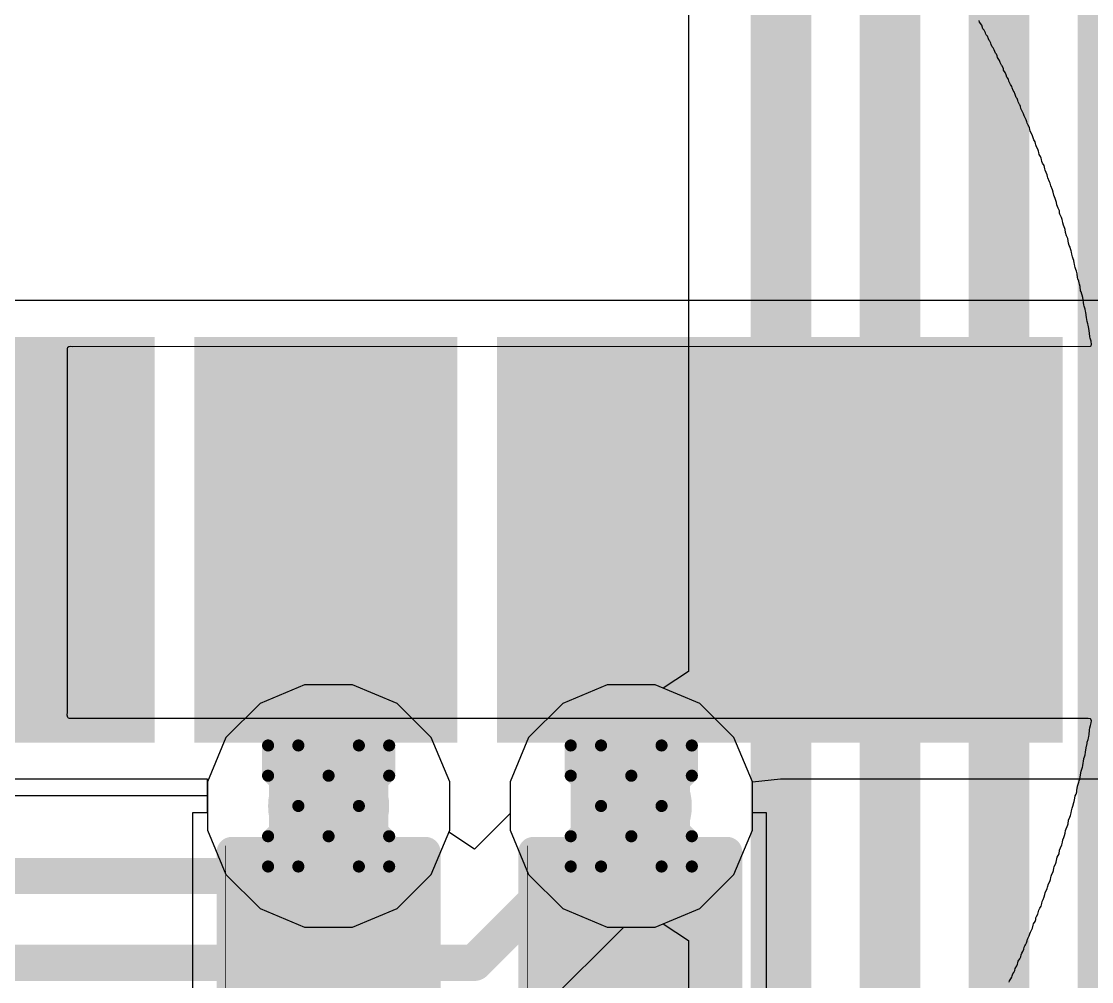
# Model space of a CAD drawing. Header units: inches. Extents: x -0.5 to 14, y -0.2 to 4.7.
# Drawn here: x 0.8197 to 0.9965, y 0.6883 to 0.847 of the extents above; entities that cross this region are included whole.
import ezdxf

# ---------------------------------------------------------------- set-up
doc = ezdxf.new("R2010")
doc.units = ezdxf.units.IN
doc.header["$MEASUREMENT"] = 0
for name, color, linetype in [('Bottom Layer', 5, 'Continuous'), ('Bottom Overlay', 54, 'Continuous'), ('Drill Drawing', 1, 'Continuous'), ('GND', 16, 'Continuous'), ('POWER', 76, 'Continuous'), ('Top Layer', 1, 'Continuous'), ('Top Overlay', 2, 'Continuous'), ('Top Paste', 8, 'Continuous'), ('Top Solder', 216, 'Continuous'), ('Via Holes', 16, 'Continuous')]:
    doc.layers.add(name, color=color, linetype=linetype)

# ---------------------------------------------------------------- blocks, each defined once
blk = doc.blocks.new('R___0402_11')
at = {"layer": 'Top Layer'}
for points in [[(-0.0275, -0.0125), (-0.0275, 0.0125), (-0.0095, 0.0125), (-0.0095, -0.0125)], [(0.0095, -0.0125), (0.0095, 0.0125), (0.0275, 0.0125), (0.0275, -0.0125)]]:
    blk.add_hatch(color=1, dxfattribs=at).paths.add_polyline_path(points)
at = {"layer": 'Top Paste'}
for points in [[(-0.0275, -0.0125), (-0.0275, 0.0125), (-0.0095, 0.0125), (-0.0095, -0.0125)], [(0.0095, -0.0125), (0.0095, 0.0125), (0.0275, 0.0125), (0.0275, -0.0125)]]:
    blk.add_hatch(color=8, dxfattribs=at).paths.add_polyline_path(points)
at = {"layer": 'Top Solder'}
for points in [[(-0.02967, -0.01467), (-0.02967, 0.01467), (-0.00733, 0.01467), (-0.00733, -0.01467)], [(0.00733, -0.01467), (0.00733, 0.01467), (0.02967, 0.01467), (0.02967, -0.01467)]]:
    blk.add_hatch(color=216, dxfattribs=at).paths.add_polyline_path(points)
at = {"layer": 'Top Overlay'}
for points in [[(-0.031, -0.016, 0.005, 0.005, 0), (-0.031, 0.016, 0.005, 0.005, 0)], [(0.031, 0.016, 0.005, 0.005, 0), (-0.031, 0.016, 0.005, 0.005, 0)], [(0.031, -0.016, 0.005, 0.005, 0), (0.031, 0.016, 0.005, 0.005, 0)], [(0.031, -0.016, 0.005, 0.005, 0), (-0.031, -0.016, 0.005, 0.005, 0)], [(0.032, -0.017, 0.000127, 0.000127, 0), (-0.032, -0.017, 0.000127, 0.000127, 0)]]:
    blk.add_lwpolyline(points, format="xyseb", dxfattribs=at)
for points in [[(-0.03225, 0.016, 0.0025, 0.0025, 1), (-0.02975, 0.016, 0.0025, 0.0025, 1)], [(-0.03225, 0.016, 0.0025, 0.0025, 1), (-0.02975, 0.016, 0.0025, 0.0025, 1)], [(0.02975, 0.016, 0.0025, 0.0025, 1), (0.03225, 0.016, 0.0025, 0.0025, 1)], [(0.02975, 0.016, 0.0025, 0.0025, 1), (0.03225, 0.016, 0.0025, 0.0025, 1)], [(-0.03225, -0.016, 0.0025, 0.0025, 1), (-0.02975, -0.016, 0.0025, 0.0025, 1)], [(-0.03225, -0.016, 0.0025, 0.0025, 1), (-0.02975, -0.016, 0.0025, 0.0025, 1)], [(0.02975, -0.016, 0.0025, 0.0025, 1), (0.03225, -0.016, 0.0025, 0.0025, 1)], [(0.02975, -0.016, 0.0025, 0.0025, 1), (0.03225, -0.016, 0.0025, 0.0025, 1)], [(-0.03203, -0.017, 0.0000635, 0.0000635, 1), (-0.03197, -0.017, 0.0000635, 0.0000635, 1)], [(0.03197, -0.017, 0.0000635, 0.0000635, 1), (0.03203, -0.017, 0.0000635, 0.0000635, 1)]]:
    blk.add_lwpolyline(points, format="xyseb", close=True, dxfattribs=at)
blk = doc.blocks.new('R___0402_12')
at = {"layer": 'Top Layer'}
for points in [[(-0.0275, -0.0125), (-0.0275, 0.0125), (-0.0095, 0.0125), (-0.0095, -0.0125)], [(0.0095, -0.0125), (0.0095, 0.0125), (0.0275, 0.0125), (0.0275, -0.0125)]]:
    blk.add_hatch(color=1, dxfattribs=at).paths.add_polyline_path(points)
at = {"layer": 'Top Paste'}
for points in [[(-0.0275, -0.0125), (-0.0275, 0.0125), (-0.0095, 0.0125), (-0.0095, -0.0125)], [(0.0095, -0.0125), (0.0095, 0.0125), (0.0275, 0.0125), (0.0275, -0.0125)]]:
    blk.add_hatch(color=8, dxfattribs=at).paths.add_polyline_path(points)
at = {"layer": 'Top Solder'}
for points in [[(-0.02967, -0.01467), (-0.02967, 0.01467), (-0.00733, 0.01467), (-0.00733, -0.01467)], [(0.00733, -0.01467), (0.00733, 0.01467), (0.02967, 0.01467), (0.02967, -0.01467)]]:
    blk.add_hatch(color=216, dxfattribs=at).paths.add_polyline_path(points)
at = {"layer": 'Top Overlay'}
for points in [[(-0.031, -0.016, 0.005, 0.005, 0), (-0.031, 0.016, 0.005, 0.005, 0)], [(0.031, 0.016, 0.005, 0.005, 0), (-0.031, 0.016, 0.005, 0.005, 0)], [(0.031, -0.016, 0.005, 0.005, 0), (0.031, 0.016, 0.005, 0.005, 0)], [(0.031, -0.016, 0.005, 0.005, 0), (-0.031, -0.016, 0.005, 0.005, 0)], [(0.032, -0.017, 0.000127, 0.000127, 0), (-0.032, -0.017, 0.000127, 0.000127, 0)]]:
    blk.add_lwpolyline(points, format="xyseb", dxfattribs=at)
for points in [[(-0.03225, 0.016, 0.0025, 0.0025, 1), (-0.02975, 0.016, 0.0025, 0.0025, 1)], [(-0.03225, 0.016, 0.0025, 0.0025, 1), (-0.02975, 0.016, 0.0025, 0.0025, 1)], [(0.02975, 0.016, 0.0025, 0.0025, 1), (0.03225, 0.016, 0.0025, 0.0025, 1)], [(0.02975, 0.016, 0.0025, 0.0025, 1), (0.03225, 0.016, 0.0025, 0.0025, 1)], [(-0.03225, -0.016, 0.0025, 0.0025, 1), (-0.02975, -0.016, 0.0025, 0.0025, 1)], [(-0.03225, -0.016, 0.0025, 0.0025, 1), (-0.02975, -0.016, 0.0025, 0.0025, 1)], [(0.02975, -0.016, 0.0025, 0.0025, 1), (0.03225, -0.016, 0.0025, 0.0025, 1)], [(0.02975, -0.016, 0.0025, 0.0025, 1), (0.03225, -0.016, 0.0025, 0.0025, 1)], [(-0.03203, -0.017, 0.0000635, 0.0000635, 1), (-0.03197, -0.017, 0.0000635, 0.0000635, 1)], [(0.03197, -0.017, 0.0000635, 0.0000635, 1), (0.03203, -0.017, 0.0000635, 0.0000635, 1)]]:
    blk.add_lwpolyline(points, format="xyseb", close=True, dxfattribs=at)
blk = doc.blocks.new('41_SMD_M______21')
at = {"layer": 'Top Layer'}
for points in [[(0.31496, 0.11732), (0.37402, 0.11732), (0.37402, 0.08189), (0.31496, 0.08189)], [(0.31496, 0.06732), (0.37402, 0.06732), (0.37402, 0.03189), (0.31496, 0.03189)], [(0.31496, 0.01732), (0.37402, 0.01732), (0.37402, -0.01811), (0.31496, -0.01811)], [(0.31496, -0.03268), (0.37402, -0.03268), (0.37402, -0.06811), (0.31496, -0.06811)]]:
    blk.add_hatch(color=1, dxfattribs=at).paths.add_polyline_path(points)
at = {"layer": 'Top Paste'}
for points in [[(0.31496, 0.11732), (0.37402, 0.11732), (0.37402, 0.08189), (0.31496, 0.08189)], [(0.31496, 0.06732), (0.37402, 0.06732), (0.37402, 0.03189), (0.31496, 0.03189)], [(0.31496, 0.01732), (0.37402, 0.01732), (0.37402, -0.01811), (0.31496, -0.01811)], [(0.31496, -0.03268), (0.37402, -0.03268), (0.37402, -0.06811), (0.31496, -0.06811)]]:
    blk.add_hatch(color=8, dxfattribs=at).paths.add_polyline_path(points)
at = {"layer": 'Top Solder'}
for points in [[(0.31096, 0.12132), (0.37802, 0.12132), (0.37802, 0.07789), (0.31096, 0.07789)], [(0.31096, 0.07132), (0.37802, 0.07132), (0.37802, 0.02789), (0.31096, 0.02789)], [(0.31096, 0.02132), (0.37802, 0.02132), (0.37802, -0.02211), (0.31096, -0.02211)], [(0.31096, -0.02868), (0.37802, -0.02868), (0.37802, -0.07211), (0.31096, -0.07211)]]:
    blk.add_hatch(color=216, dxfattribs=at).paths.add_polyline_path(points)

msp = doc.modelspace()

# ---------------------------------------------------------------- hatches: boundary and pattern name
at = {"layer": 'Bottom Layer'}
h = msp.add_hatch(color=5, dxfattribs=at)
edge = h.paths.add_edge_path()
edge.add_arc((0.87046, 0.71731), 0.01, 0, 360)
h = msp.add_hatch(color=5, dxfattribs=at)
edge = h.paths.add_edge_path()
edge.add_arc((0.92046, 0.71731), 0.01, 0, 360)
at = {"layer": 'GND'}
h = msp.add_hatch(color=16, dxfattribs=at)
edge = h.paths.add_edge_path()
edge.add_arc((0.87046, 0.71731), 0.01, 0, 360)
h = msp.add_hatch(color=16, dxfattribs=at)
edge = h.paths.add_edge_path()
edge.add_arc((0.92046, 0.71731), 0.01, 0, 360)
at = {"layer": 'POWER'}
h = msp.add_hatch(color=76, dxfattribs=at)
edge = h.paths.add_edge_path()
edge.add_arc((0.87046, 0.71731), 0.01, 0, 360)
h = msp.add_hatch(color=76, dxfattribs=at)
edge = h.paths.add_edge_path()
edge.add_arc((0.92046, 0.71731), 0.01, 0, 360)
at = {"layer": 'Top Layer'}
for points in [[(0.86061, 0.6972), (0.8803, 0.6972), (0.8803, 0.7613), (0.86061, 0.7613)], [(0.91045, 0.6972), (0.93014, 0.6972), (0.93014, 0.7613), (0.91045, 0.7613)]]:
    msp.add_hatch(color=1, dxfattribs=at).paths.add_polyline_path(points)
h = msp.add_hatch(color=1, dxfattribs=at)
edge = h.paths.add_edge_path()
edge.add_arc((0.87046, 0.71731), 0.01, 0, 360)
h = msp.add_hatch(color=1, dxfattribs=at)
edge = h.paths.add_edge_path()
edge.add_arc((0.92046, 0.71731), 0.01, 0, 360)
at = {"layer": 'Via Holes'}
h = msp.add_hatch(color=7, dxfattribs=at)
edge = h.paths.add_edge_path()
edge.add_arc((0.87046, 0.71731), 0.005, 0, 360)
h = msp.add_hatch(color=7, dxfattribs=at)
edge = h.paths.add_edge_path()
edge.add_arc((0.92046, 0.71731), 0.005, 0, 360)

# ---------------------------------------------------------------- linework, layer by layer
at = {"layer": 'Bottom Layer'}
for p, q in [((0.92991, 0.9777), (0.92991, 0.73955)), ((0.92991, 0.73955), (0.92575, 0.73677)), ((0.86648, 0.73731), (0.85913, 0.73427)), ((0.87443, 0.73731), (0.86648, 0.73731)), ((0.88179, 0.73427), (0.87443, 0.73731)), ((0.91648, 0.73731), (0.90913, 0.73427)), ((0.92443, 0.73731), (0.91648, 0.73731)), ((0.92575, 0.73677), (0.92443, 0.73731)), ((0.85913, 0.73427), (0.8535, 0.72864)), ((0.88741, 0.72864), (0.88179, 0.73427)), ((0.90913, 0.73427), (0.9035, 0.72864)), ((0.8535, 0.72864), (0.85046, 0.72129)), ((0.89046, 0.72129), (0.88741, 0.72864)), ((0.9035, 0.72864), (0.90046, 0.72129)), ((0.85046, 0.72129), (0.85046, 0.71334)), ((0.89046, 0.71334), (0.89046, 0.72129)), ((0.90046, 0.72129), (0.90046, 0.71334)), ((0.85046, 0.71334), (0.8535, 0.70598)), ((0.88741, 0.70598), (0.89046, 0.71334)), ((0.90046, 0.71334), (0.9035, 0.70598)), ((0.8535, 0.70598), (0.85913, 0.70036)), ((0.88179, 0.70036), (0.88741, 0.70598)), ((0.9035, 0.70598), (0.90913, 0.70036)), ((0.85913, 0.70036), (0.86648, 0.69731)), ((0.87443, 0.69731), (0.88179, 0.70036)), ((0.90913, 0.70036), (0.91648, 0.69731)), ((0.86648, 0.69731), (0.87443, 0.69731)), ((0.91648, 0.69731), (0.92443, 0.69731)), ((0.92443, 0.69731), (0.92575, 0.69786)), ((0.92575, 0.69786), (0.92991, 0.69508)), ((0.92991, 0.69508), (0.92991, 0.66337))]:
    msp.add_line(p, q, dxfattribs=at)
for points in [[(0.9992, 0.20069, 0.01, 0.01, 0), (0.9992, 1.0064, 0.01, 0.01, 0)], [(0.9812, 0.24539, 0.01, 0.01, 0), (0.9812, 0.99894, 0.01, 0.01, 0)], [(0.9632, 0.29083, 0.01, 0.01, 0), (0.9632, 0.99149, 0.01, 0.01, 0)], [(0.9452, 0.47142, 0.01, 0.01, 0), (0.9452, 0.98403, 0.01, 0.01, 0)]]:
    msp.add_lwpolyline(points, format="xyseb", dxfattribs=at)
at = {"layer": 'Bottom Overlay'}
for p, q in [((0.97798, 0.84682), (0.9779, 0.8471)), ((0.97834, 0.84631), (0.97798, 0.84682)), ((0.97854, 0.84575), (0.97834, 0.84631)), ((0.97869, 0.84559), (0.97854, 0.84575)), ((0.97875, 0.84549), (0.97869, 0.84559)), ((0.97882, 0.84541), (0.97875, 0.84549)), ((0.97895, 0.84508), (0.97882, 0.84541)), ((0.97905, 0.84483), (0.97895, 0.84508)), ((0.9791, 0.84472), (0.97905, 0.84483)), ((0.97928, 0.84454), (0.9791, 0.84472)), ((0.97946, 0.84406), (0.97928, 0.84454)), ((0.97956, 0.8438), (0.97946, 0.84406)), ((0.97967, 0.8437), (0.97956, 0.8438)), ((0.97987, 0.84334), (0.97967, 0.8437)), ((0.97992, 0.84314), (0.97987, 0.84334)), ((0.98008, 0.84278), (0.97992, 0.84314)), ((0.98025, 0.8426), (0.98008, 0.84278)), ((0.98038, 0.84227), (0.98025, 0.8426)), ((0.98064, 0.84171), (0.98038, 0.84227)), ((0.98077, 0.84153), (0.98064, 0.84171)), ((0.98087, 0.84127), (0.98077, 0.84153)), ((0.98094, 0.84099), (0.98087, 0.84127)), ((0.98115, 0.84069), (0.98094, 0.84099)), ((0.98128, 0.84051), (0.98115, 0.84069)), ((0.9814, 0.84017), (0.98128, 0.84051)), ((0.98156, 0.83982), (0.9814, 0.84017)), ((0.98161, 0.83971), (0.98156, 0.83982)), ((0.98174, 0.83959), (0.98161, 0.83971)), ((0.98192, 0.8391), (0.98174, 0.83959)), ((0.98197, 0.8389), (0.98192, 0.8391)), ((0.98222, 0.83854), (0.98197, 0.8389)), ((0.98238, 0.83813), (0.98222, 0.83854)), ((0.98248, 0.83777), (0.98238, 0.83813)), ((0.98255, 0.83769), (0.98248, 0.83777)), ((0.98276, 0.83739), (0.98255, 0.83769)), ((0.98284, 0.83711), (0.98276, 0.83739)), ((0.98309, 0.83654), (0.98284, 0.83711)), ((0.9833, 0.83619), (0.98309, 0.83654)), ((0.98335, 0.83598), (0.9833, 0.83619)), ((0.98355, 0.83552), (0.98335, 0.83598)), ((0.98368, 0.83534), (0.98355, 0.83552)), ((0.98386, 0.83486), (0.98368, 0.83534)), ((0.98406, 0.8344), (0.98386, 0.83486)), ((0.98419, 0.83422), (0.98406, 0.8344)), ((0.98432, 0.83389), (0.98419, 0.83422)), ((0.98437, 0.83368), (0.98432, 0.83389)), ((0.98452, 0.83332), (0.98437, 0.83368)), ((0.98457, 0.83322), (0.98452, 0.83332)), ((0.98465, 0.83315), (0.98457, 0.83322)), ((0.98475, 0.83289), (0.98465, 0.83315)), ((0.98483, 0.83256), (0.98475, 0.83289)), ((0.98496, 0.83223), (0.98483, 0.83256)), ((0.98516, 0.83192), (0.98496, 0.83223)), ((0.98526, 0.83166), (0.98516, 0.83192)), ((0.98534, 0.83133), (0.98526, 0.83166)), ((0.98567, 0.83069), (0.98534, 0.83133)), ((0.9858, 0.83036), (0.98567, 0.83069)), ((0.98585, 0.83016), (0.9858, 0.83036)), ((0.986, 0.8298), (0.98585, 0.83016)), ((0.98613, 0.82962), (0.986, 0.8298)), ((0.98623, 0.82936), (0.98613, 0.82962)), ((0.98629, 0.82916), (0.98623, 0.82936)), ((0.98636, 0.82883), (0.98629, 0.82916)), ((0.98659, 0.82844), (0.98636, 0.82883)), ((0.98675, 0.82803), (0.98659, 0.82844)), ((0.98682, 0.8277), (0.98675, 0.82803)), ((0.98695, 0.82737), (0.98682, 0.8277)), ((0.98715, 0.82706), (0.98695, 0.82737)), ((0.98723, 0.82678), (0.98715, 0.82706)), ((0.98728, 0.82658), (0.98723, 0.82678)), ((0.98738, 0.82622), (0.98728, 0.82658)), ((0.98759, 0.82586), (0.98738, 0.82622)), ((0.98772, 0.82553), (0.98759, 0.82586)), ((0.98777, 0.82527), (0.98772, 0.82553)), ((0.98784, 0.82499), (0.98777, 0.82527)), ((0.98807, 0.82461), (0.98784, 0.82499)), ((0.98818, 0.82435), (0.98807, 0.82461)), ((0.98823, 0.82415), (0.98818, 0.82435)), ((0.9883, 0.82382), (0.98823, 0.82415)), ((0.98841, 0.82356), (0.9883, 0.82382)), ((0.98864, 0.82313), (0.98841, 0.82356)), ((0.98876, 0.82259), (0.98864, 0.82313)), ((0.98882, 0.82239), (0.98876, 0.82259)), ((0.98917, 0.82162), (0.98882, 0.82239)), ((0.98922, 0.82131), (0.98917, 0.82162)), ((0.98928, 0.82111), (0.98922, 0.82131)), ((0.98956, 0.82047), (0.98928, 0.82111)), ((0.98966, 0.82021), (0.98956, 0.82047)), ((0.98974, 0.81978), (0.98966, 0.82021)), ((0.99002, 0.81914), (0.98974, 0.81978)), ((0.99017, 0.81873), (0.99002, 0.81914)), ((0.99025, 0.81825), (0.99017, 0.81873)), ((0.99048, 0.81771), (0.99025, 0.81825)), ((0.99066, 0.81722), (0.99048, 0.81771)), ((0.99071, 0.81702), (0.99066, 0.81722)), ((0.99076, 0.81666), (0.99071, 0.81702)), ((0.99099, 0.81612), (0.99076, 0.81666)), ((0.99117, 0.81564), (0.99099, 0.81612)), ((0.99122, 0.81528), (0.99117, 0.81564)), ((0.99127, 0.81508), (0.99122, 0.81528)), ((0.9915, 0.81454), (0.99127, 0.81508)), ((0.99163, 0.81421), (0.9915, 0.81454)), ((0.99168, 0.814), (0.99163, 0.81421)), ((0.99173, 0.81365), (0.99168, 0.814)), ((0.99183, 0.81329), (0.99173, 0.81365)), ((0.99196, 0.81301), (0.99183, 0.81329)), ((0.99206, 0.81275), (0.99196, 0.81301)), ((0.99211, 0.81255), (0.99206, 0.81275)), ((0.99219, 0.81206), (0.99211, 0.81255)), ((0.99234, 0.81155), (0.99219, 0.81206)), ((0.99255, 0.81109), (0.99234, 0.81155)), ((0.99265, 0.81068), (0.99255, 0.81109)), ((0.9927, 0.81032), (0.99265, 0.81068)), ((0.9928, 0.80991), (0.9927, 0.81032)), ((0.99293, 0.80963), (0.9928, 0.80991)), ((0.99303, 0.80938), (0.99293, 0.80963)), ((0.99311, 0.80904), (0.99303, 0.80938)), ((0.99316, 0.80884), (0.99311, 0.80904)), ((0.99321, 0.80848), (0.99316, 0.80884)), ((0.99334, 0.80805), (0.99321, 0.80848)), ((0.99347, 0.80772), (0.99334, 0.80805)), ((0.99357, 0.80746), (0.99347, 0.80772)), ((0.99362, 0.80705), (0.99357, 0.80746)), ((0.99367, 0.80685), (0.99362, 0.80705)), ((0.99372, 0.80649), (0.99367, 0.80685)), ((0.99377, 0.80628), (0.99372, 0.80649)), ((0.9939, 0.80595), (0.99377, 0.80628)), ((0.994, 0.8057), (0.9939, 0.80595)), ((0.99406, 0.80549), (0.994, 0.8057)), ((0.99411, 0.80524), (0.99406, 0.80549)), ((0.99418, 0.80465), (0.99411, 0.80524)), ((0.99423, 0.80444), (0.99418, 0.80465)), ((0.99436, 0.80401), (0.99423, 0.80444)), ((0.99446, 0.80375), (0.99436, 0.80401)), ((0.99452, 0.80355), (0.99446, 0.80375)), ((0.99459, 0.80317), (0.99452, 0.80355)), ((0.99469, 0.80245), (0.99459, 0.80317)), ((0.99475, 0.80225), (0.99469, 0.80245)), ((0.99503, 0.80135), (0.99475, 0.80225)), ((0.99521, 0.8001), (0.99503, 0.80135)), ((0.99526, 0.7999), (0.99521, 0.8001)), ((0.99541, 0.79938), (0.99526, 0.7999)), ((0.99549, 0.7991), (0.99541, 0.79938)), ((0.99554, 0.79885), (0.99549, 0.7991)), ((0.99564, 0.79803), (0.99554, 0.79885)), ((0.99569, 0.79772), (0.99564, 0.79803)), ((0.99577, 0.79739), (0.99569, 0.79772)), ((0.9959, 0.79696), (0.99577, 0.79739)), ((0.99595, 0.79675), (0.9959, 0.79696)), ((0.996, 0.7965), (0.99595, 0.79675)), ((0.99605, 0.79619), (0.996, 0.7965)), ((0.99613, 0.79545), (0.99605, 0.79619)), ((0.99623, 0.79483), (0.99613, 0.79545)), ((0.99628, 0.79463), (0.99623, 0.79483)), ((0.99638, 0.79427), (0.99628, 0.79463)), ((0.99643, 0.79412), (0.99638, 0.79427)), ((0.99648, 0.79356), (0.99643, 0.79412)), ((0.82732, 0.79292), (0.82739, 0.7931)), ((0.82734, 0.73283), (0.82732, 0.79292)), ((0.82739, 0.7931), (0.82752, 0.79322)), ((0.82752, 0.79322), (0.82788, 0.79328)), ((0.82788, 0.79328), (0.82808, 0.79322)), ((0.82808, 0.79322), (0.9963, 0.79328)), ((0.9963, 0.79328), (0.99643, 0.79335)), ((0.99643, 0.79335), (0.99648, 0.79356)), ((0.82729, 0.73232), (0.82734, 0.73283)), ((0.82739, 0.73191), (0.82729, 0.73232)), ((0.82747, 0.73184), (0.82739, 0.73191)), ((0.82765, 0.73176), (0.82747, 0.73184)), ((0.99595, 0.73178), (0.82765, 0.73176)), ((0.9963, 0.73173), (0.99595, 0.73178)), ((0.99615, 0.72989), (0.9962, 0.7302)), ((0.9962, 0.7302), (0.9963, 0.73061)), ((0.99638, 0.73166), (0.9963, 0.73173)), ((0.9963, 0.73061), (0.99643, 0.73104)), ((0.99648, 0.7314), (0.99638, 0.73166)), ((0.99643, 0.73104), (0.99648, 0.7314)), ((0.99592, 0.72828), (0.99597, 0.72849)), ((0.99597, 0.72849), (0.99602, 0.72885)), ((0.99602, 0.72885), (0.99607, 0.72905)), ((0.99607, 0.72905), (0.99615, 0.72989)), ((0.99551, 0.72619), (0.99561, 0.7269)), ((0.99561, 0.7269), (0.99574, 0.72764)), ((0.99574, 0.72764), (0.99579, 0.72785)), ((0.99579, 0.72785), (0.99592, 0.72828)), ((0.99515, 0.72465), (0.99521, 0.72516)), ((0.99521, 0.72516), (0.99531, 0.72542)), ((0.99531, 0.72542), (0.99541, 0.72578)), ((0.99541, 0.72578), (0.99551, 0.72619)), ((0.99477, 0.72304), (0.9949, 0.72338)), ((0.9949, 0.72338), (0.995, 0.72373)), ((0.995, 0.72373), (0.99505, 0.72394)), ((0.99505, 0.72394), (0.9951, 0.72445)), ((0.9951, 0.72445), (0.99515, 0.72465)), ((0.99441, 0.72125), (0.99446, 0.72146)), ((0.99446, 0.72146), (0.99454, 0.72174)), ((0.99454, 0.72174), (0.99464, 0.72246)), ((0.99464, 0.72246), (0.99477, 0.72304)), ((0.99393, 0.71929), (0.99403, 0.71964)), ((0.99403, 0.71964), (0.99408, 0.71985)), ((0.99408, 0.71985), (0.99418, 0.72056)), ((0.99418, 0.72056), (0.99423, 0.72077)), ((0.99423, 0.72077), (0.99441, 0.72125)), ((0.99339, 0.71727), (0.99357, 0.71786)), ((0.99357, 0.71786), (0.99362, 0.71806)), ((0.99362, 0.71806), (0.9937, 0.7186)), ((0.9937, 0.7186), (0.9938, 0.71901)), ((0.9938, 0.71901), (0.99393, 0.71929)), ((0.99301, 0.71576), (0.99311, 0.71617)), ((0.99311, 0.71617), (0.99316, 0.71653)), ((0.99316, 0.71653), (0.99326, 0.71694)), ((0.99326, 0.71694), (0.99339, 0.71727)), ((0.99255, 0.71418), (0.9926, 0.71438)), ((0.9926, 0.71438), (0.9927, 0.71499)), ((0.9927, 0.71499), (0.99288, 0.71548)), ((0.99288, 0.71548), (0.99301, 0.71576)), ((0.99191, 0.71211), (0.99204, 0.71244)), ((0.99204, 0.71244), (0.99214, 0.7128)), ((0.99214, 0.7128), (0.99221, 0.71328)), ((0.99221, 0.71328), (0.99229, 0.71356)), ((0.99229, 0.71356), (0.99244, 0.71392)), ((0.99244, 0.71392), (0.99255, 0.71418)), ((0.99135, 0.71037), (0.99158, 0.7109)), ((0.99158, 0.7109), (0.99168, 0.71131)), ((0.99168, 0.71131), (0.99175, 0.7117)), ((0.99175, 0.7117), (0.99191, 0.71211)), ((0.99083, 0.70883), (0.99112, 0.70942)), ((0.99112, 0.70942), (0.99122, 0.71003)), ((0.99122, 0.71003), (0.99135, 0.71037)), ((0.99027, 0.70704), (0.99032, 0.70725)), ((0.99032, 0.70725), (0.9906, 0.70784)), ((0.9906, 0.70784), (0.99066, 0.70804)), ((0.99066, 0.70804), (0.99083, 0.70883)), ((0.98968, 0.70518), (0.98976, 0.70551)), ((0.98976, 0.70551), (0.98981, 0.70572)), ((0.98981, 0.70572), (0.98989, 0.70589)), ((0.98989, 0.70589), (0.99014, 0.70646)), ((0.99014, 0.70646), (0.9902, 0.70666)), ((0.9902, 0.70666), (0.99027, 0.70704)), ((0.98884, 0.70296), (0.98917, 0.7037)), ((0.98917, 0.7037), (0.98922, 0.7039)), ((0.98922, 0.7039), (0.98935, 0.70444)), ((0.98935, 0.70444), (0.98958, 0.70482)), ((0.98958, 0.70482), (0.98968, 0.70518)), ((0.98833, 0.70152), (0.98848, 0.70183)), ((0.98848, 0.70183), (0.98866, 0.70227)), ((0.98866, 0.70227), (0.98876, 0.70267)), ((0.98876, 0.70267), (0.98884, 0.70296)), ((0.98764, 0.69945), (0.98779, 0.70007)), ((0.98779, 0.70007), (0.98792, 0.7004)), ((0.98792, 0.7004), (0.98815, 0.70078)), ((0.98815, 0.70078), (0.98825, 0.70119)), ((0.98825, 0.70119), (0.98833, 0.70152)), ((0.98718, 0.69823), (0.98726, 0.69856)), ((0.98726, 0.69856), (0.98731, 0.69882)), ((0.98731, 0.69882), (0.98741, 0.69907)), ((0.98741, 0.69907), (0.98764, 0.69945)), ((0.98639, 0.69646), (0.98672, 0.6971)), ((0.98672, 0.6971), (0.98685, 0.69764)), ((0.98685, 0.69764), (0.98692, 0.69782)), ((0.98692, 0.69782), (0.98718, 0.69823)), ((0.98575, 0.6947), (0.98583, 0.69503)), ((0.98583, 0.69503), (0.98593, 0.69529)), ((0.98593, 0.69529), (0.98621, 0.69583)), ((0.98621, 0.69583), (0.98631, 0.69618)), ((0.98631, 0.69618), (0.98639, 0.69646)), ((0.98496, 0.69299), (0.98516, 0.69329)), ((0.98516, 0.69329), (0.98529, 0.69363)), ((0.98529, 0.69363), (0.98537, 0.69396)), ((0.98537, 0.69396), (0.98547, 0.69421)), ((0.98547, 0.69421), (0.9856, 0.69434)), ((0.9856, 0.69434), (0.98575, 0.6947)), ((0.98427, 0.69117), (0.98432, 0.69138)), ((0.98432, 0.69138), (0.98439, 0.69166)), ((0.98439, 0.69166), (0.98465, 0.69207)), ((0.98465, 0.69207), (0.98478, 0.6924)), ((0.98478, 0.6924), (0.98485, 0.69273)), ((0.98485, 0.69273), (0.98496, 0.69299)), ((0.98335, 0.68923), (0.98347, 0.68956)), ((0.98347, 0.68956), (0.98365, 0.68979)), ((0.98365, 0.68979), (0.98381, 0.69015)), ((0.98381, 0.69015), (0.98388, 0.69048)), ((0.98388, 0.69048), (0.98414, 0.69089)), ((0.98414, 0.69089), (0.98427, 0.69117)), ((0.98286, 0.68818), (0.98296, 0.68844)), ((0.98296, 0.68844), (0.98317, 0.68875)), ((0.98317, 0.68875), (0.9833, 0.68903)), ((0.9833, 0.68903), (0.98335, 0.68923))]:
    msp.add_line(p, q, dxfattribs=at)
at = {"layer": 'Drill Drawing'}
for points in [[(0.86046, 0.72231, 0.002, 0.002, 0), (0.86046, 0.72731, 0.002, 0.002, 0)], [(0.86046, 0.72731, 0.002, 0.002, 0), (0.86546, 0.72731, 0.002, 0.002, 0)], [(0.86546, 0.72731, 0.002, 0.002, 0), (0.87046, 0.72231, 0.002, 0.002, 0)], [(0.87046, 0.72231, 0.002, 0.002, 0), (0.87546, 0.72731, 0.002, 0.002, 0)], [(0.87546, 0.72731, 0.002, 0.002, 0), (0.88046, 0.72731, 0.002, 0.002, 0)], [(0.88046, 0.72231, 0.002, 0.002, 0), (0.88046, 0.72731, 0.002, 0.002, 0)], [(0.91046, 0.72231, 0.002, 0.002, 0), (0.91046, 0.72731, 0.002, 0.002, 0)], [(0.91046, 0.72731, 0.002, 0.002, 0), (0.91546, 0.72731, 0.002, 0.002, 0)], [(0.91546, 0.72731, 0.002, 0.002, 0), (0.92046, 0.72231, 0.002, 0.002, 0)], [(0.92046, 0.72231, 0.002, 0.002, 0), (0.92546, 0.72731, 0.002, 0.002, 0)], [(0.92546, 0.72731, 0.002, 0.002, 0), (0.93046, 0.72731, 0.002, 0.002, 0)], [(0.93046, 0.72231, 0.002, 0.002, 0), (0.93046, 0.72731, 0.002, 0.002, 0)], [(0.86046, 0.72231, 0.002, 0.002, 0), (0.86546, 0.71731, 0.002, 0.002, 0)], [(0.87546, 0.71731, 0.002, 0.002, 0), (0.88046, 0.72231, 0.002, 0.002, 0)], [(0.91046, 0.72231, 0.002, 0.002, 0), (0.91546, 0.71731, 0.002, 0.002, 0)], [(0.92546, 0.71731, 0.002, 0.002, 0), (0.93046, 0.72231, 0.002, 0.002, 0)], [(0.86046, 0.71231, 0.002, 0.002, 0), (0.86546, 0.71731, 0.002, 0.002, 0)], [(0.87546, 0.71731, 0.002, 0.002, 0), (0.88046, 0.71231, 0.002, 0.002, 0)], [(0.91046, 0.71231, 0.002, 0.002, 0), (0.91546, 0.71731, 0.002, 0.002, 0)], [(0.92546, 0.71731, 0.002, 0.002, 0), (0.93046, 0.71231, 0.002, 0.002, 0)], [(0.86046, 0.70731, 0.002, 0.002, 0), (0.86046, 0.71231, 0.002, 0.002, 0)], [(0.86546, 0.70731, 0.002, 0.002, 0), (0.87046, 0.71231, 0.002, 0.002, 0)], [(0.87046, 0.71231, 0.002, 0.002, 0), (0.87546, 0.70731, 0.002, 0.002, 0)], [(0.88046, 0.70731, 0.002, 0.002, 0), (0.88046, 0.71231, 0.002, 0.002, 0)], [(0.91046, 0.70731, 0.002, 0.002, 0), (0.91046, 0.71231, 0.002, 0.002, 0)], [(0.91546, 0.70731, 0.002, 0.002, 0), (0.92046, 0.71231, 0.002, 0.002, 0)], [(0.92046, 0.71231, 0.002, 0.002, 0), (0.92546, 0.70731, 0.002, 0.002, 0)], [(0.93046, 0.70731, 0.002, 0.002, 0), (0.93046, 0.71231, 0.002, 0.002, 0)], [(0.86046, 0.70731, 0.002, 0.002, 0), (0.86546, 0.70731, 0.002, 0.002, 0)], [(0.87546, 0.70731, 0.002, 0.002, 0), (0.88046, 0.70731, 0.002, 0.002, 0)], [(0.91046, 0.70731, 0.002, 0.002, 0), (0.91546, 0.70731, 0.002, 0.002, 0)], [(0.92546, 0.70731, 0.002, 0.002, 0), (0.93046, 0.70731, 0.002, 0.002, 0)]]:
    msp.add_lwpolyline(points, format="xyseb", dxfattribs=at)
for points in [[(0.85996, 0.72731, 0.001, 0.001, 1), (0.86096, 0.72731, 0.001, 0.001, 1)], [(0.85996, 0.72731, 0.001, 0.001, 1), (0.86096, 0.72731, 0.001, 0.001, 1)], [(0.86496, 0.72731, 0.001, 0.001, 1), (0.86596, 0.72731, 0.001, 0.001, 1)], [(0.86496, 0.72731, 0.001, 0.001, 1), (0.86596, 0.72731, 0.001, 0.001, 1)], [(0.87496, 0.72731, 0.001, 0.001, 1), (0.87596, 0.72731, 0.001, 0.001, 1)], [(0.87496, 0.72731, 0.001, 0.001, 1), (0.87596, 0.72731, 0.001, 0.001, 1)], [(0.87996, 0.72731, 0.001, 0.001, 1), (0.88096, 0.72731, 0.001, 0.001, 1)], [(0.87996, 0.72731, 0.001, 0.001, 1), (0.88096, 0.72731, 0.001, 0.001, 1)], [(0.90996, 0.72731, 0.001, 0.001, 1), (0.91096, 0.72731, 0.001, 0.001, 1)], [(0.90996, 0.72731, 0.001, 0.001, 1), (0.91096, 0.72731, 0.001, 0.001, 1)], [(0.91496, 0.72731, 0.001, 0.001, 1), (0.91596, 0.72731, 0.001, 0.001, 1)], [(0.91496, 0.72731, 0.001, 0.001, 1), (0.91596, 0.72731, 0.001, 0.001, 1)], [(0.92496, 0.72731, 0.001, 0.001, 1), (0.92596, 0.72731, 0.001, 0.001, 1)], [(0.92496, 0.72731, 0.001, 0.001, 1), (0.92596, 0.72731, 0.001, 0.001, 1)], [(0.92996, 0.72731, 0.001, 0.001, 1), (0.93096, 0.72731, 0.001, 0.001, 1)], [(0.92996, 0.72731, 0.001, 0.001, 1), (0.93096, 0.72731, 0.001, 0.001, 1)], [(0.85996, 0.72231, 0.001, 0.001, 1), (0.86096, 0.72231, 0.001, 0.001, 1)], [(0.85996, 0.72231, 0.001, 0.001, 1), (0.86096, 0.72231, 0.001, 0.001, 1)], [(0.86996, 0.72231, 0.001, 0.001, 1), (0.87096, 0.72231, 0.001, 0.001, 1)], [(0.86996, 0.72231, 0.001, 0.001, 1), (0.87096, 0.72231, 0.001, 0.001, 1)], [(0.87996, 0.72231, 0.001, 0.001, 1), (0.88096, 0.72231, 0.001, 0.001, 1)], [(0.87996, 0.72231, 0.001, 0.001, 1), (0.88096, 0.72231, 0.001, 0.001, 1)], [(0.90996, 0.72231, 0.001, 0.001, 1), (0.91096, 0.72231, 0.001, 0.001, 1)], [(0.90996, 0.72231, 0.001, 0.001, 1), (0.91096, 0.72231, 0.001, 0.001, 1)], [(0.91996, 0.72231, 0.001, 0.001, 1), (0.92096, 0.72231, 0.001, 0.001, 1)], [(0.91996, 0.72231, 0.001, 0.001, 1), (0.92096, 0.72231, 0.001, 0.001, 1)], [(0.92996, 0.72231, 0.001, 0.001, 1), (0.93096, 0.72231, 0.001, 0.001, 1)], [(0.92996, 0.72231, 0.001, 0.001, 1), (0.93096, 0.72231, 0.001, 0.001, 1)], [(0.86496, 0.71731, 0.001, 0.001, 1), (0.86596, 0.71731, 0.001, 0.001, 1)], [(0.86496, 0.71731, 0.001, 0.001, 1), (0.86596, 0.71731, 0.001, 0.001, 1)], [(0.87496, 0.71731, 0.001, 0.001, 1), (0.87596, 0.71731, 0.001, 0.001, 1)], [(0.87496, 0.71731, 0.001, 0.001, 1), (0.87596, 0.71731, 0.001, 0.001, 1)], [(0.91496, 0.71731, 0.001, 0.001, 1), (0.91596, 0.71731, 0.001, 0.001, 1)], [(0.91496, 0.71731, 0.001, 0.001, 1), (0.91596, 0.71731, 0.001, 0.001, 1)], [(0.92496, 0.71731, 0.001, 0.001, 1), (0.92596, 0.71731, 0.001, 0.001, 1)], [(0.92496, 0.71731, 0.001, 0.001, 1), (0.92596, 0.71731, 0.001, 0.001, 1)], [(0.85996, 0.71231, 0.001, 0.001, 1), (0.86096, 0.71231, 0.001, 0.001, 1)], [(0.85996, 0.71231, 0.001, 0.001, 1), (0.86096, 0.71231, 0.001, 0.001, 1)], [(0.86996, 0.71231, 0.001, 0.001, 1), (0.87096, 0.71231, 0.001, 0.001, 1)], [(0.86996, 0.71231, 0.001, 0.001, 1), (0.87096, 0.71231, 0.001, 0.001, 1)], [(0.87996, 0.71231, 0.001, 0.001, 1), (0.88096, 0.71231, 0.001, 0.001, 1)], [(0.87996, 0.71231, 0.001, 0.001, 1), (0.88096, 0.71231, 0.001, 0.001, 1)], [(0.90996, 0.71231, 0.001, 0.001, 1), (0.91096, 0.71231, 0.001, 0.001, 1)], [(0.90996, 0.71231, 0.001, 0.001, 1), (0.91096, 0.71231, 0.001, 0.001, 1)], [(0.91996, 0.71231, 0.001, 0.001, 1), (0.92096, 0.71231, 0.001, 0.001, 1)], [(0.91996, 0.71231, 0.001, 0.001, 1), (0.92096, 0.71231, 0.001, 0.001, 1)], [(0.92996, 0.71231, 0.001, 0.001, 1), (0.93096, 0.71231, 0.001, 0.001, 1)], [(0.92996, 0.71231, 0.001, 0.001, 1), (0.93096, 0.71231, 0.001, 0.001, 1)], [(0.85996, 0.70731, 0.001, 0.001, 1), (0.86096, 0.70731, 0.001, 0.001, 1)], [(0.85996, 0.70731, 0.001, 0.001, 1), (0.86096, 0.70731, 0.001, 0.001, 1)], [(0.86496, 0.70731, 0.001, 0.001, 1), (0.86596, 0.70731, 0.001, 0.001, 1)], [(0.86496, 0.70731, 0.001, 0.001, 1), (0.86596, 0.70731, 0.001, 0.001, 1)], [(0.87496, 0.70731, 0.001, 0.001, 1), (0.87596, 0.70731, 0.001, 0.001, 1)], [(0.87496, 0.70731, 0.001, 0.001, 1), (0.87596, 0.70731, 0.001, 0.001, 1)], [(0.87996, 0.70731, 0.001, 0.001, 1), (0.88096, 0.70731, 0.001, 0.001, 1)], [(0.87996, 0.70731, 0.001, 0.001, 1), (0.88096, 0.70731, 0.001, 0.001, 1)], [(0.90996, 0.70731, 0.001, 0.001, 1), (0.91096, 0.70731, 0.001, 0.001, 1)], [(0.90996, 0.70731, 0.001, 0.001, 1), (0.91096, 0.70731, 0.001, 0.001, 1)], [(0.91496, 0.70731, 0.001, 0.001, 1), (0.91596, 0.70731, 0.001, 0.001, 1)], [(0.91496, 0.70731, 0.001, 0.001, 1), (0.91596, 0.70731, 0.001, 0.001, 1)], [(0.92496, 0.70731, 0.001, 0.001, 1), (0.92596, 0.70731, 0.001, 0.001, 1)], [(0.92496, 0.70731, 0.001, 0.001, 1), (0.92596, 0.70731, 0.001, 0.001, 1)], [(0.92996, 0.70731, 0.001, 0.001, 1), (0.93096, 0.70731, 0.001, 0.001, 1)], [(0.92996, 0.70731, 0.001, 0.001, 1), (0.93096, 0.70731, 0.001, 0.001, 1)]]:
    msp.add_lwpolyline(points, format="xyseb", close=True, dxfattribs=at)
at = {"layer": 'GND'}
for p, q in [((0.86648, 0.73731), (0.85913, 0.73427)), ((0.87443, 0.73731), (0.86648, 0.73731)), ((0.88179, 0.73427), (0.87443, 0.73731)), ((0.91648, 0.73731), (0.90913, 0.73427)), ((0.92443, 0.73731), (0.91648, 0.73731)), ((0.93179, 0.73427), (0.92443, 0.73731)), ((0.85913, 0.73427), (0.8535, 0.72864)), ((0.88741, 0.72864), (0.88179, 0.73427)), ((0.90913, 0.73427), (0.9035, 0.72864)), ((0.93741, 0.72864), (0.93179, 0.73427)), ((0.8535, 0.72864), (0.85046, 0.72129)), ((0.89046, 0.72129), (0.88741, 0.72864)), ((0.9035, 0.72864), (0.90046, 0.72129)), ((0.94046, 0.72129), (0.93741, 0.72864)), ((0.85046, 0.72129), (0.85046, 0.719)), ((0.89046, 0.71334), (0.89046, 0.72129)), ((0.90046, 0.72129), (0.90046, 0.71606)), ((0.94046, 0.71334), (0.94046, 0.72129)), ((0.85046, 0.719), (0.40617, 0.719)), ((0.90046, 0.71606), (0.89455, 0.71015)), ((0.89031, 0.71298), (0.89046, 0.71334)), ((0.89455, 0.71015), (0.89031, 0.71298)), ((0.93741, 0.70598), (0.94046, 0.71334)), ((0.93179, 0.70036), (0.93741, 0.70598)), ((0.92443, 0.69731), (0.93179, 0.70036)), ((0.90391, 0.68202), (0.9192, 0.69731)), ((0.9192, 0.69731), (0.92443, 0.69731))]:
    msp.add_line(p, q, dxfattribs=at)
for points in [[(0.85889, 0.70574, 0.006, 0.006, 0), (0.87046, 0.71731, 0.006, 0.006, 0)], [(0.89454, 0.6914, 0.006, 0.006, 0), (0.92046, 0.71731, 0.006, 0.006, 0)], [(0.40617, 0.70574, 0.006, 0.006, 0), (0.85889, 0.70574, 0.006, 0.006, 0)], [(0.41203, 0.6914, 0.006, 0.006, 0), (0.89454, 0.6914, 0.006, 0.006, 0)]]:
    msp.add_lwpolyline(points, format="xyseb", dxfattribs=at)
for points in [[(0.86896, 0.71731, 0.003, 0.003, 1), (0.87196, 0.71731, 0.003, 0.003, 1)], [(0.91896, 0.71731, 0.003, 0.003, 1), (0.92196, 0.71731, 0.003, 0.003, 1)], [(0.85739, 0.70574, 0.003, 0.003, 1), (0.86039, 0.70574, 0.003, 0.003, 1)], [(0.85739, 0.70574, 0.003, 0.003, 1), (0.86039, 0.70574, 0.003, 0.003, 1)], [(0.89304, 0.6914, 0.003, 0.003, 1), (0.89604, 0.6914, 0.003, 0.003, 1)], [(0.89304, 0.6914, 0.003, 0.003, 1), (0.89604, 0.6914, 0.003, 0.003, 1)]]:
    msp.add_lwpolyline(points, format="xyseb", close=True, dxfattribs=at)
at = {"layer": 'POWER'}
for p, q in [((0.86648, 0.73731), (0.85913, 0.73427)), ((0.87443, 0.73731), (0.86648, 0.73731)), ((0.88179, 0.73427), (0.87443, 0.73731)), ((0.91648, 0.73731), (0.90913, 0.73427)), ((0.92443, 0.73731), (0.91648, 0.73731)), ((0.93179, 0.73427), (0.92443, 0.73731)), ((0.85913, 0.73427), (0.8535, 0.72864)), ((0.88741, 0.72864), (0.88179, 0.73427)), ((0.90913, 0.73427), (0.9035, 0.72864)), ((0.93741, 0.72864), (0.93179, 0.73427)), ((0.8535, 0.72864), (0.85046, 0.72129)), ((0.89046, 0.72129), (0.88741, 0.72864)), ((0.9035, 0.72864), (0.90046, 0.72129)), ((0.94046, 0.72129), (0.93741, 0.72864)), ((0.85046, 0.72129), (0.85046, 0.71334)), ((0.89046, 0.71334), (0.89046, 0.72129)), ((0.90046, 0.72129), (0.90046, 0.71334)), ((0.94046, 0.71334), (0.94046, 0.72129)), ((0.85046, 0.71334), (0.8535, 0.70598)), ((0.88741, 0.70598), (0.89046, 0.71334)), ((0.90046, 0.71334), (0.9035, 0.70598)), ((0.93741, 0.70598), (0.94046, 0.71334)), ((0.8535, 0.70598), (0.85913, 0.70036)), ((0.88179, 0.70036), (0.88741, 0.70598)), ((0.9035, 0.70598), (0.90913, 0.70036)), ((0.93179, 0.70036), (0.93741, 0.70598)), ((0.85913, 0.70036), (0.86648, 0.69731)), ((0.87443, 0.69731), (0.88179, 0.70036)), ((0.90913, 0.70036), (0.91648, 0.69731)), ((0.92443, 0.69731), (0.93179, 0.70036)), ((0.86648, 0.69731), (0.87443, 0.69731)), ((0.91648, 0.69731), (0.92443, 0.69731))]:
    msp.add_line(p, q, dxfattribs=at)
at = {"layer": 'Top Layer'}
for p, q in [((1.19772, 0.80083), (0.56447, 0.80083)), ((0.54228, 0.72177), (0.85042, 0.72177)), ((0.85042, 0.72177), (0.85042, 0.7162)), ((0.94046, 0.72129), (0.94508, 0.72177)), ((0.94046, 0.7162), (0.94046, 0.72129)), ((0.94508, 0.72177), (1.00369, 0.72177)), ((0.85042, 0.7162), (0.84796, 0.7162)), ((0.84796, 0.7162), (0.84796, 0.6782)), ((0.94279, 0.7162), (0.94046, 0.7162)), ((0.94279, 0.6782), (0.94279, 0.7162))]:
    msp.add_line(p, q, dxfattribs=at)

# ---------------------------------------------------------------- block references
at = {"rotation": 270}
for name, p in [('41_SMD_M______21', (0.87039, 1.10579)), ('R___0402_11', (0.87046, 0.6787)), ('R___0402_12', (0.92029, 0.6787))]:
    msp.add_blockref(name, p, dxfattribs=at)

doc.saveas('drawing.dxf')
